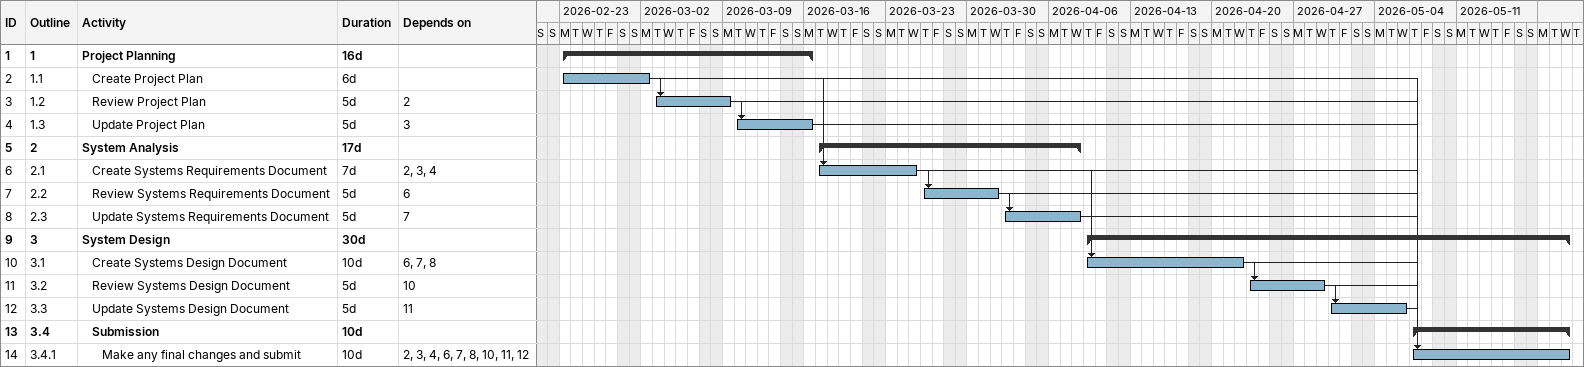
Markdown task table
| ID | WBS | Task | Duration | Start | Finish | Predecessors |
|---|---|---|---|---|---|---|
| 1 | 1 | **Project Planning** | 16d | 2026-02-23 | 2026-03-16 |  |
| 2 | 1.1 | Create Project Plan | 6d | 2026-02-23 | 2026-03-02 |  |
| 3 | 1.2 | Review Project Plan | 5d | 2026-03-03 | 2026-03-09 | 2 |
| 4 | 1.3 | Update Project Plan | 5d | 2026-03-10 | 2026-03-16 | 3 |
| 5 | 2 | **System Analysis** | 17d | 2026-03-17 | 2026-04-08 |  |
| 6 | 2.1 | Create Systems Requirements Document | 7d | 2026-03-17 | 2026-03-25 | 2, 3, 4 |
| 7 | 2.2 | Review Systems Requirements Document | 5d | 2026-03-26 | 2026-04-01 | 6 |
| 8 | 2.3 | Update Systems Requirements Document | 5d | 2026-04-02 | 2026-04-08 | 7 |
| 9 | 3 | **System Design** | 30d | 2026-04-09 | 2026-05-20 |  |
| 10 | 3.1 | Create Systems Design Document | 10d | 2026-04-09 | 2026-04-22 | 6, 7, 8 |
| 11 | 3.2 | Review Systems Design Document | 5d | 2026-04-23 | 2026-04-29 | 10 |
| 12 | 3.3 | Update Systems Design Document | 5d | 2026-04-30 | 2026-05-06 | 11 |
| 13 | 3.4 | **Submission** | 10d | 2026-05-07 | 2026-05-20 |  |
| 14 | 3.4.1 | Make any final changes and submit | 10d | 2026-05-07 | 2026-05-20 | 2, 3, 4, 6, 7, 8, 10, 11, 12 |
